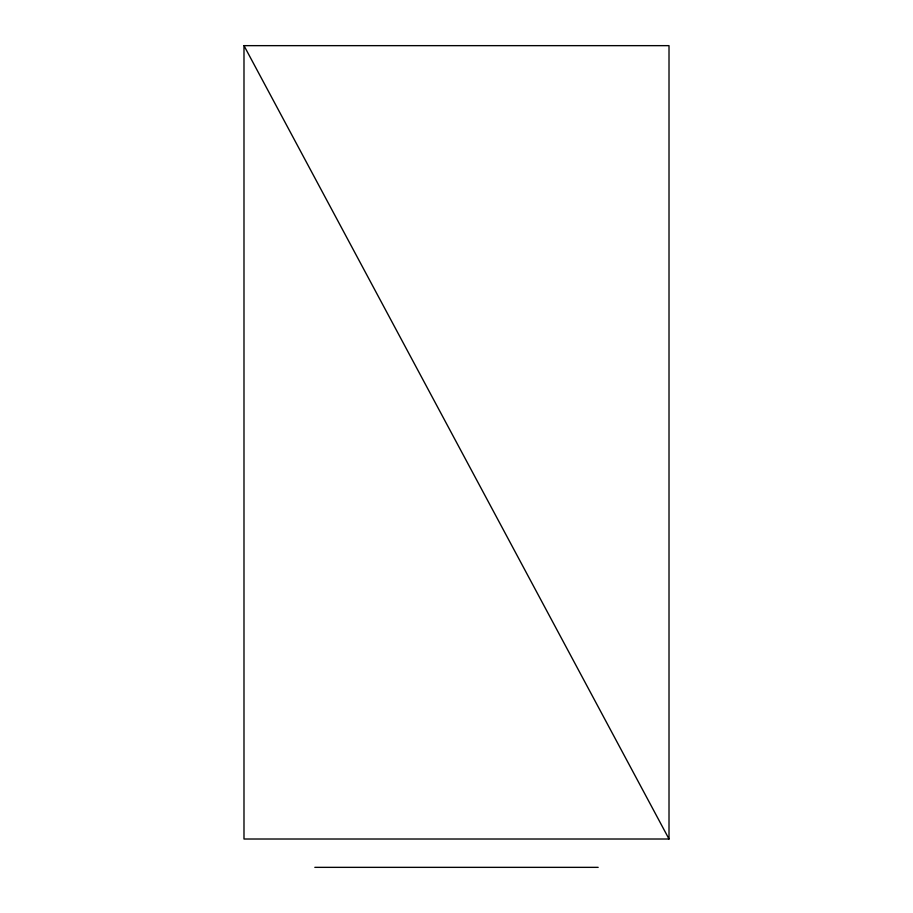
<?xml version="1.0" encoding="UTF-8"?>
<svg xmlns="http://www.w3.org/2000/svg" width="913" height="913" viewBox="0 0 913 913"><rect width="100%" height="100%" fill="white"/><g stroke="black" fill="none" stroke-linecap="round" stroke-linejoin="round"><path stroke-width="1.37" d="M243.988 45.65L669.012 45.65L669.012 839.013L243.988 839.013L243.988 45.65L669.012 839.013M314.825 867.35L598.175 867.35"/></g></svg>
